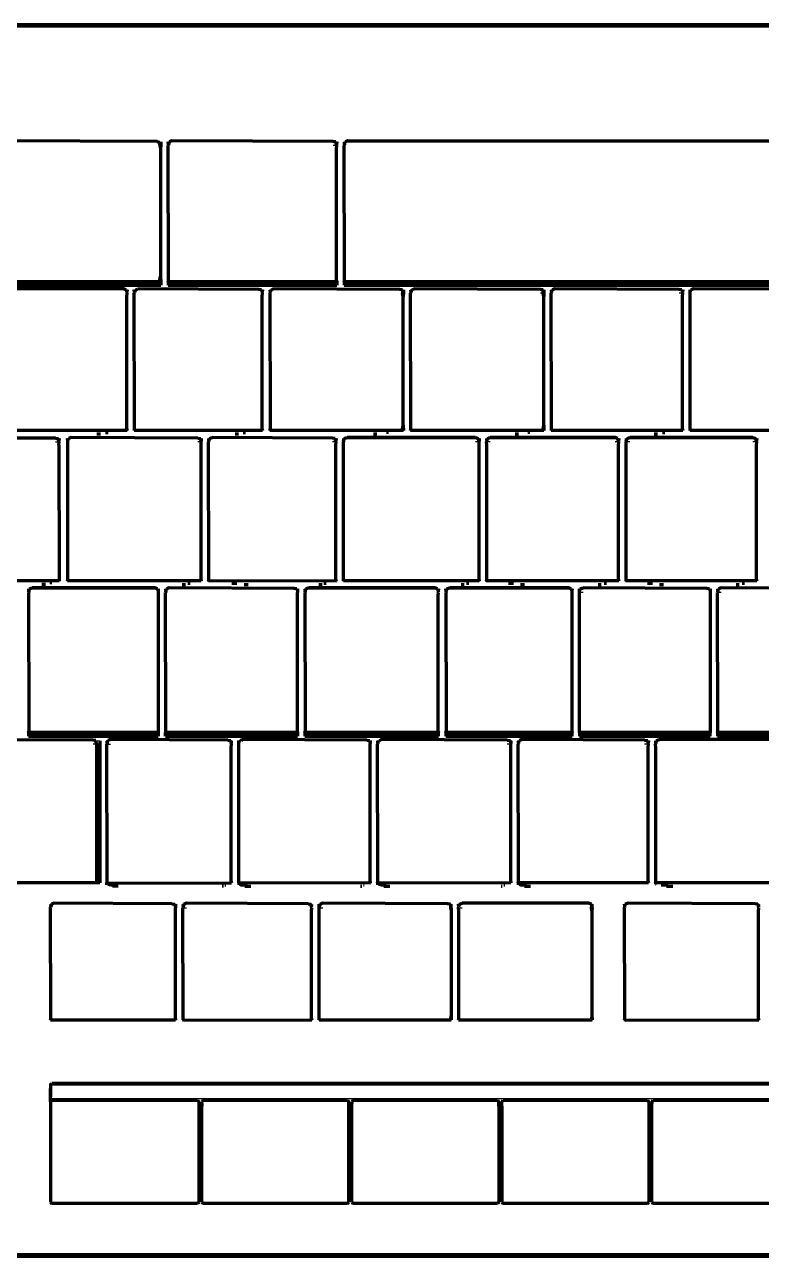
# Model space of a CAD drawing. Header units: millimetres. Extents: x 4307 to 31003, y 2809 to 20009.
# Drawn here: x 16408.1 to 16477.5, y 13441.5 to 13557.4 of the extents above; entities that cross this region are included whole.
import ezdxf

# ---------------------------------------------------------------- set-up
doc = ezdxf.new("R2010")
doc.units = ezdxf.units.MM
doc.layers.add('ProfileEdges', color=7, linetype='Continuous')

msp = doc.modelspace()

# ---------------------------------------------------------------- linework, layer by layer
for p, q in [((16405.82, 13546.4), (16420.61, 13546.44)), ((16420.82, 13546.38), (16420.95, 13546.4)), ((16420.95, 13546.06), (16420.87, 13546.06)), ((16421.64, 13546.4), (16421.72, 13546.4)), ((16421.72, 13546.06), (16421.64, 13546.06)), ((16421.72, 13546.4), (16437.18, 13546.44)), ((16437.52, 13546.06), (16437.18, 13546.06)), ((16437.43, 13546.4), (16437.52, 13546.4)), ((16438.2, 13546.4), (16438.29, 13546.4)), ((16438.29, 13546.4), (16519.09, 13546.44)), ((16417.42, 13532.48), (16417.68, 13532.48)), ((16417.68, 13532.48), (16417.77, 13532.48)), ((16417.77, 13532.15), (16417.68, 13532.15)), ((16418.45, 13532.48), (16418.54, 13532.48)), ((16418.54, 13532.15), (16418.45, 13532.15)), ((16430.18, 13532.48), (16430.44, 13532.48)), ((16430.44, 13532.48), (16430.53, 13532.48)), ((16430.53, 13532.15), (16430.44, 13532.15)), ((16431.21, 13532.48), (16431.3, 13532.48)), ((16431.3, 13532.15), (16431.21, 13532.15)), ((16443.44, 13532.48), (16443.7, 13532.48)), ((16443.78, 13532.15), (16443.69, 13532.15)), ((16443.7, 13532.48), (16443.78, 13532.48)), ((16444.47, 13532.48), (16444.55, 13532.48)), ((16456.68, 13532.48), (16456.94, 13532.48)), ((16456.94, 13532.15), (16456.68, 13532.15)), ((16456.94, 13532.48), (16457.02, 13532.48)), ((16457.02, 13532.15), (16456.94, 13532.15)), ((16457.71, 13532.48), (16457.79, 13532.48)), ((16457.79, 13532.48), (16458.05, 13532.48)), ((16469.74, 13532.48), (16470, 13532.48)), ((16470.08, 13532.15), (16469.74, 13532.15)), ((16470, 13532.48), (16470.08, 13532.48)), ((16470.77, 13532.48), (16470.85, 13532.48)), ((16470.85, 13532.48), (16471.11, 13532.48)), ((16411.03, 13518.15), (16411.37, 13518.15)), ((16411.28, 13518.49), (16411.37, 13518.49)), ((16412.16, 13518.49), (16412.25, 13518.49)), ((16412.25, 13518.49), (16424.42, 13518.52)), ((16424.76, 13518.15), (16424.42, 13518.15)), ((16424.68, 13518.49), (16424.76, 13518.49)), ((16425.45, 13518.49), (16425.53, 13518.49)), ((16425.53, 13518.15), (16425.45, 13518.15)), ((16425.53, 13518.49), (16437.11, 13518.52)), ((16437.45, 13518.15), (16437.11, 13518.15)), ((16437.37, 13518.49), (16437.45, 13518.49)), ((16438.14, 13518.49), (16438.22, 13518.49)), ((16438.22, 13518.15), (16438.14, 13518.15)), ((16438.22, 13518.49), (16450.84, 13518.49)), ((16450.93, 13518.15), (16450.58, 13518.15)), ((16450.84, 13518.49), (16450.93, 13518.49)), ((16451.61, 13518.49), (16451.7, 13518.49)), ((16451.95, 13518.15), (16451.61, 13518.15)), ((16451.7, 13518.49), (16463.98, 13518.49)), ((16464.07, 13518.15), (16463.72, 13518.15)), ((16463.98, 13518.49), (16464.07, 13518.49)), ((16464.75, 13518.49), (16464.84, 13518.49)), ((16465.09, 13518.15), (16464.75, 13518.15)), ((16464.84, 13518.49), (16476.96, 13518.49)), ((16477.05, 13518.15), (16476.7, 13518.15)), ((16476.96, 13518.49), (16477.05, 13518.49)), ((16408.49, 13504.32), (16408.58, 13504.32)), ((16408.49, 13503.98), (16408.58, 13503.98)), ((16408.58, 13504.32), (16420.63, 13504.32)), ((16420.63, 13504.32), (16420.71, 13504.32)), ((16421.4, 13504.32), (16421.48, 13504.32)), ((16421.48, 13503.98), (16421.4, 13503.98)), ((16421.48, 13504.32), (16433.49, 13504.35)), ((16433.75, 13504.32), (16433.83, 13504.32)), ((16433.83, 13503.98), (16433.75, 13503.98)), ((16434.52, 13504.32), (16434.6, 13504.32)), ((16434.6, 13504.32), (16447.01, 13504.32)), ((16447.01, 13504.32), (16447.09, 13504.32)), ((16447.09, 13503.98), (16447.01, 13503.98)), ((16447.78, 13504.32), (16447.86, 13504.32)), ((16447.86, 13503.98), (16447.78, 13503.98)), ((16447.86, 13504.32), (16459.58, 13504.32)), ((16459.58, 13504.32), (16459.67, 13504.32)), ((16460.35, 13504.32), (16460.44, 13504.32)), ((16460.7, 13503.98), (16460.35, 13503.98)), ((16460.44, 13504.32), (16472.34, 13504.35)), ((16472.59, 13504.32), (16472.68, 13504.32)), ((16473.37, 13504.32), (16473.45, 13504.32)), ((16473.71, 13503.98), (16473.37, 13503.98)), ((16473.45, 13504.32), (16485.11, 13504.35)), ((16414.58, 13490.02), (16414.83, 13490.03)), ((16414.83, 13490.03), (16415.2, 13490.02)), ((16415.95, 13490.03), (16415.87, 13490.02)), ((16416.21, 13490.02), (16415.95, 13490.03)), ((16427.51, 13490.03), (16427.25, 13490.02)), ((16427.6, 13490.02), (16427.51, 13490.03)), ((16428.28, 13490.02), (16428.37, 13490.03)), ((16440.33, 13490.02), (16440.58, 13490.03)), ((16440.58, 13490.03), (16440.67, 13490.02)), ((16441.35, 13490.02), (16441.44, 13490.03)), ((16453.57, 13490.02), (16453.83, 13490.03)), ((16453.83, 13490.03), (16453.91, 13490.02)), ((16454.6, 13490.02), (16454.68, 13490.03)), ((16454.68, 13490.03), (16454.94, 13490.02)), ((16466.5, 13490.02), (16466.76, 13490.03)), ((16466.76, 13490.03), (16466.85, 13490.02)), ((16467.53, 13490.02), (16467.62, 13490.03)), ((16467.62, 13490.03), (16467.87, 13490.02)), ((16414.9, 13489.69), (16414.58, 13489.69)), ((16415.2, 13489.69), (16414.9, 13489.69)), ((16415.87, 13489.69), (16416.21, 13489.69)), ((16427.51, 13489.69), (16427.6, 13489.69)), ((16440.67, 13489.69), (16440.58, 13489.69)), ((16453.91, 13489.69), (16453.57, 13489.69)), ((16466.85, 13489.69), (16466.5, 13489.69)), ((16467.62, 13489.69), (16467.53, 13489.69)), ((16410.65, 13474.63), (16410.56, 13474.63)), ((16410.56, 13474.29), (16410.65, 13474.29)), ((16421.99, 13474.66), (16410.65, 13474.63)), ((16422.34, 13474.63), (16422.25, 13474.63)), ((16422.25, 13474.29), (16422.34, 13474.29)), ((16423.11, 13474.63), (16423.02, 13474.63)), ((16423.02, 13474.29), (16423.36, 13474.29)), ((16434.82, 13474.66), (16423.11, 13474.63)), ((16435.16, 13474.63), (16435.08, 13474.63)), ((16435.08, 13474.29), (16435.16, 13474.29)), ((16435.94, 13474.63), (16435.85, 13474.63)), ((16435.85, 13474.29), (16436.19, 13474.29)), ((16447.95, 13474.66), (16435.94, 13474.63)), ((16448.29, 13474.63), (16448.21, 13474.63)), ((16448.21, 13474.29), (16448.29, 13474.29)), ((16449.06, 13474.63), (16448.98, 13474.63)), ((16448.98, 13474.29), (16449.32, 13474.29)), ((16461.48, 13474.63), (16449.06, 13474.63)), ((16461.57, 13474.63), (16461.48, 13474.63)), ((16461.49, 13474.29), (16461.57, 13474.29)), ((16464.68, 13474.63), (16464.6, 13474.63)), ((16476.9, 13474.66), (16464.68, 13474.63)), ((16477.24, 13474.63), (16477.16, 13474.63)), ((16477.16, 13474.29), (16477.24, 13474.29)), ((16410.7, 13456.47), (16410.7, 13457.62)), ((16410.7, 13457.62), (16612.48, 13457.62)), ((16612.48, 13456.29), (16410.7, 13456.29)), ((16410.7, 13456.29), (16410.7, 13456.18))]:
    msp.add_line(p, q)
at = {"layer": 'ProfileEdges', "lineweight": 211}
for p, q in [((16378.64, 13557.45), (16677.52, 13557.45)), ((16378.76, 13557.34), (16677.4, 13557.34)), ((16420.61, 13546.44), (16406.08, 13546.49)), ((16420.61, 13546.44), (16420.82, 13546.38)), ((16420.87, 13546.16), (16420.82, 13546.38)), ((16420.87, 13546.16), (16420.87, 13546.06)), ((16420.87, 13546.06), (16420.93, 13545.76)), ((16420.95, 13546.06), (16420.93, 13545.76)), ((16420.93, 13545.76), (16420.93, 13533.73)), ((16420.95, 13546.4), (16420.95, 13546.06)), ((16421.66, 13546.14), (16421.64, 13546.4)), ((16421.64, 13546.06), (16421.66, 13546.14)), ((16421.66, 13533.35), (16421.64, 13546.06)), ((16421.72, 13546.4), (16421.66, 13546.14)), ((16421.98, 13546.49), (16421.72, 13546.4)), ((16437.18, 13546.44), (16421.98, 13546.49)), ((16437.43, 13546.4), (16437.18, 13546.44)), ((16437.5, 13546.14), (16437.43, 13546.4)), ((16437.52, 13546.4), (16437.5, 13546.14)), ((16437.5, 13546.14), (16437.52, 13546.06)), ((16437.5, 13545.76), (16437.52, 13546.06)), ((16437.5, 13533.35), (16437.5, 13545.76)), ((16438.2, 13546.4), (16438.23, 13546.14)), ((16438.23, 13546.14), (16438.2, 13546.06)), ((16438.23, 13533.35), (16438.2, 13546.06)), ((16438.23, 13546.14), (16438.29, 13546.4)), ((16438.55, 13546.49), (16438.29, 13546.4)), ((16519.09, 13546.44), (16438.55, 13546.49)), ((16405.74, 13532.9), (16420.95, 13532.9)), ((16420.87, 13533.23), (16405.81, 13533.23)), ((16420.61, 13533), (16406.08, 13533)), ((16420.87, 13533.09), (16420.61, 13533)), ((16420.87, 13533.42), (16420.93, 13533.73)), ((16420.87, 13533.42), (16420.87, 13533.23)), ((16420.87, 13533.09), (16420.87, 13533.23)), ((16420.95, 13533.23), (16420.87, 13533.23)), ((16420.93, 13533.73), (16420.95, 13533.23)), ((16420.95, 13533.23), (16420.95, 13532.9)), ((16421.64, 13533.23), (16421.66, 13533.35)), ((16421.64, 13533.23), (16421.64, 13532.9)), ((16421.69, 13533.23), (16421.64, 13533.23)), ((16421.64, 13532.9), (16437.52, 13532.9)), ((16421.66, 13533.35), (16421.69, 13533.23)), ((16421.69, 13533.23), (16421.72, 13533.09)), ((16437.47, 13533.23), (16421.69, 13533.23)), ((16421.98, 13533.05), (16421.72, 13533.09)), ((16437.18, 13533.05), (16421.98, 13533.05)), ((16437.43, 13533.09), (16437.18, 13533.05)), ((16437.43, 13533.09), (16437.47, 13533.23)), ((16437.47, 13533.23), (16437.5, 13533.35)), ((16437.52, 13533.23), (16437.47, 13533.23)), ((16437.5, 13533.35), (16437.52, 13533.23)), ((16437.52, 13533.23), (16437.52, 13532.9)), ((16438.2, 13533.23), (16438.23, 13533.35)), ((16438.2, 13533.23), (16438.2, 13532.9)), ((16438.28, 13533.23), (16438.2, 13533.23)), ((16438.2, 13532.9), (16519.43, 13532.9)), ((16438.28, 13533.23), (16438.23, 13533.35)), ((16438.33, 13533.1), (16438.28, 13533.23)), ((16519.38, 13533.23), (16438.28, 13533.23)), ((16438.55, 13533), (16438.33, 13533.1)), ((16519.09, 13533), (16438.55, 13533)), ((16417.42, 13532.57), (16406.08, 13532.57)), ((16417.68, 13532.48), (16417.42, 13532.57)), ((16417.68, 13532.48), (16417.75, 13532.22)), ((16417.77, 13532.48), (16417.75, 13532.22)), ((16417.77, 13532.15), (16417.75, 13532.22)), ((16417.75, 13531.84), (16417.77, 13532.15)), ((16417.75, 13519.35), (16417.75, 13531.84)), ((16418.47, 13532.22), (16418.45, 13532.48)), ((16418.45, 13532.15), (16418.47, 13532.22)), ((16418.47, 13519.35), (16418.45, 13532.15)), ((16418.54, 13532.48), (16418.47, 13532.22)), ((16418.54, 13532.48), (16418.64, 13532.48)), ((16418.64, 13532.48), (16418.79, 13532.57)), ((16430.18, 13532.52), (16418.79, 13532.57)), ((16430.44, 13532.48), (16430.18, 13532.52)), ((16430.44, 13532.48), (16430.5, 13532.22)), ((16430.53, 13532.48), (16430.5, 13532.22)), ((16430.53, 13532.15), (16430.5, 13532.22)), ((16430.5, 13531.84), (16430.53, 13532.15)), ((16430.5, 13519.35), (16430.5, 13531.84)), ((16431.21, 13532.48), (16431.23, 13532.22)), ((16431.23, 13532.22), (16431.21, 13532.15)), ((16431.21, 13532.15), (16431.23, 13519.35)), ((16431.3, 13532.48), (16431.23, 13532.22)), ((16431.3, 13532.48), (16431.4, 13532.48)), ((16431.55, 13532.57), (16431.4, 13532.48)), ((16443.44, 13532.52), (16431.55, 13532.57)), ((16443.7, 13532.48), (16443.44, 13532.52)), ((16443.7, 13532.24), (16443.69, 13532.15)), ((16443.76, 13531.84), (16443.69, 13532.15)), ((16443.7, 13532.48), (16443.7, 13532.24)), ((16443.78, 13532.15), (16443.76, 13531.84)), ((16443.76, 13519.73), (16443.76, 13531.84)), ((16443.78, 13532.48), (16443.78, 13532.15)), ((16444.47, 13532.48), (16444.49, 13532.22)), ((16444.49, 13532.22), (16444.47, 13532.15)), ((16444.49, 13519.35), (16444.47, 13532.15)), ((16444.55, 13532.48), (16444.49, 13532.22)), ((16444.55, 13532.48), (16444.66, 13532.48)), ((16444.81, 13532.57), (16444.66, 13532.48)), ((16456.68, 13532.52), (16444.81, 13532.57)), ((16456.94, 13532.48), (16456.68, 13532.52)), ((16456.94, 13532.15), (16456.94, 13532.48)), ((16457, 13531.84), (16456.94, 13532.15)), ((16457.02, 13532.15), (16457, 13531.84)), ((16457, 13519.73), (16457, 13531.84)), ((16457.02, 13532.48), (16457.02, 13532.15)), ((16457.71, 13532.48), (16457.73, 13532.22)), ((16457.73, 13532.22), (16457.71, 13532.15)), ((16457.73, 13519.35), (16457.71, 13532.15)), ((16457.73, 13532.22), (16457.79, 13532.48)), ((16458.05, 13532.57), (16457.79, 13532.48)), ((16469.74, 13532.52), (16458.05, 13532.57)), ((16470, 13532.48), (16469.74, 13532.52)), ((16470, 13532.48), (16470.06, 13532.22)), ((16470.08, 13532.48), (16470.06, 13532.22)), ((16470.08, 13532.15), (16470.06, 13532.22)), ((16470.06, 13531.84), (16470.08, 13532.15)), ((16470.06, 13519.35), (16470.06, 13531.84)), ((16470.79, 13532.22), (16470.77, 13532.48)), ((16470.79, 13532.22), (16470.85, 13532.48)), ((16470.79, 13519.35), (16470.79, 13532.22)), ((16471.11, 13532.57), (16470.85, 13532.48)), ((16482.87, 13532.52), (16471.11, 13532.57)), ((16417.72, 13519.24), (16405.81, 13519.24)), ((16414.92, 13518.9), (16415.27, 13518.9)), ((16416, 13519), (16415.75, 13519)), ((16417.72, 13519.24), (16417.75, 13519.35)), ((16417.77, 13519.24), (16417.72, 13519.24)), ((16417.75, 13519.35), (16417.77, 13519.24)), ((16418.45, 13519.24), (16418.47, 13519.35)), ((16418.5, 13519.23), (16418.45, 13519.24)), ((16418.47, 13519.35), (16418.5, 13519.23)), ((16430.48, 13519.24), (16418.5, 13519.23)), ((16427.96, 13518.9), (16428.26, 13518.9)), ((16428.93, 13519), (16428.71, 13519)), ((16430.48, 13519.24), (16430.5, 13519.35)), ((16430.53, 13519.24), (16430.48, 13519.24)), ((16430.5, 13519.35), (16430.53, 13519.24)), ((16431.21, 13519.24), (16431.23, 13519.35)), ((16431.26, 13519.23), (16431.21, 13519.24)), ((16431.23, 13519.35), (16431.26, 13519.23)), ((16443.68, 13519.24), (16431.26, 13519.23)), ((16440.96, 13518.9), (16441.27, 13518.9)), ((16442.39, 13519.05), (16442.21, 13519.05)), ((16443.68, 13519.24), (16443.7, 13519.34)), ((16443.78, 13519.24), (16443.68, 13519.24)), ((16443.7, 13519.34), (16443.76, 13519.73)), ((16443.76, 13519.73), (16443.78, 13519.24)), ((16444.47, 13519.24), (16444.49, 13519.35)), ((16444.54, 13519.24), (16444.47, 13519.24)), ((16444.54, 13519.24), (16444.49, 13519.35)), ((16456.92, 13519.24), (16444.54, 13519.24)), ((16454.31, 13518.9), (16454.61, 13518.9)), ((16455.69, 13519.05), (16455.51, 13519.05)), ((16456.92, 13519.24), (16456.94, 13519.34)), ((16457.02, 13519.24), (16456.92, 13519.24)), ((16456.94, 13519.34), (16457, 13519.73)), ((16457, 13519.73), (16457.02, 13519.24)), ((16457.71, 13519.24), (16457.73, 13519.35)), ((16457.76, 13519.24), (16457.71, 13519.24)), ((16457.73, 13519.35), (16457.76, 13519.24)), ((16470.03, 13519.24), (16457.76, 13519.24)), ((16467.4, 13518.9), (16467.71, 13518.9)), ((16468.41, 13519), (16468.19, 13519)), ((16470.03, 13519.24), (16470.06, 13519.35)), ((16470.08, 13519.24), (16470.03, 13519.24)), ((16470.06, 13519.35), (16470.08, 13519.24)), ((16470.77, 13519.24), (16470.79, 13519.35)), ((16470.84, 13519.23), (16470.77, 13519.24)), ((16470.84, 13519.23), (16470.79, 13519.35)), ((16483.16, 13519.24), (16470.84, 13519.23)), ((16411.03, 13518.52), (16389.92, 13518.52)), ((16411.03, 13518.52), (16411.28, 13518.49)), ((16411.35, 13518.23), (16411.28, 13518.49)), ((16411.37, 13518.49), (16411.35, 13518.23)), ((16411.35, 13518.23), (16411.37, 13518.15)), ((16411.35, 13517.85), (16411.37, 13518.15)), ((16411.35, 13517.85), (16411.37, 13505.56)), ((16412.18, 13518.23), (16412.16, 13518.49)), ((16412.18, 13518.23), (16412.25, 13518.49)), ((16412.18, 13505.18), (16412.18, 13518.23)), ((16412.51, 13518.58), (16412.25, 13518.49)), ((16424.42, 13518.52), (16412.51, 13518.58)), ((16424.42, 13518.52), (16424.68, 13518.49)), ((16424.74, 13518.23), (16424.68, 13518.49)), ((16424.76, 13518.49), (16424.74, 13518.23)), ((16424.76, 13518.15), (16424.74, 13518.23)), ((16424.74, 13517.85), (16424.76, 13518.15)), ((16424.74, 13505.18), (16424.74, 13517.85)), ((16425.45, 13518.49), (16425.47, 13518.23)), ((16425.47, 13518.23), (16425.45, 13518.15)), ((16425.47, 13505.18), (16425.45, 13518.15)), ((16425.47, 13518.23), (16425.53, 13518.49)), ((16425.53, 13518.49), (16425.79, 13518.58)), ((16437.11, 13518.52), (16425.79, 13518.58)), ((16437.37, 13518.49), (16437.11, 13518.52)), ((16437.43, 13518.23), (16437.37, 13518.49)), ((16437.45, 13518.49), (16437.43, 13518.23)), ((16437.45, 13518.15), (16437.43, 13518.23)), ((16437.43, 13517.85), (16437.45, 13518.15)), ((16437.43, 13505.18), (16437.43, 13517.85)), ((16438.14, 13518.49), (16438.16, 13518.23)), ((16438.16, 13518.23), (16438.14, 13518.15)), ((16438.16, 13517.85), (16438.14, 13518.15)), ((16438.16, 13518.23), (16438.22, 13518.49)), ((16438.16, 13505.18), (16438.16, 13517.85)), ((16438.22, 13518.49), (16438.48, 13518.58)), ((16450.58, 13518.58), (16438.48, 13518.58)), ((16450.58, 13518.58), (16450.84, 13518.49)), ((16450.91, 13518.23), (16450.84, 13518.49)), ((16450.93, 13518.49), (16450.91, 13518.23)), ((16450.93, 13518.15), (16450.91, 13518.23)), ((16450.91, 13517.85), (16450.93, 13518.15)), ((16450.91, 13505.18), (16450.91, 13517.85)), ((16451.61, 13518.49), (16451.63, 13518.23)), ((16451.63, 13518.23), (16451.61, 13518.15)), ((16451.63, 13517.85), (16451.61, 13518.15)), ((16451.63, 13518.23), (16451.7, 13518.49)), ((16451.63, 13505.18), (16451.63, 13517.85)), ((16451.7, 13518.49), (16451.95, 13518.58)), ((16463.72, 13518.58), (16451.95, 13518.58)), ((16463.98, 13518.49), (16463.72, 13518.58)), ((16464.04, 13518.23), (16463.98, 13518.49)), ((16464.07, 13518.49), (16464.04, 13518.23)), ((16464.07, 13518.15), (16464.04, 13518.23)), ((16464.04, 13517.85), (16464.07, 13518.15)), ((16464.04, 13505.18), (16464.04, 13517.85)), ((16464.75, 13518.49), (16464.77, 13518.23)), ((16464.77, 13518.23), (16464.75, 13518.15)), ((16464.77, 13517.85), (16464.75, 13518.15)), ((16464.77, 13518.23), (16464.84, 13518.49)), ((16464.77, 13505.18), (16464.77, 13517.85)), ((16464.84, 13518.49), (16465.09, 13518.58)), ((16476.7, 13518.58), (16465.09, 13518.58)), ((16476.7, 13518.58), (16476.96, 13518.49)), ((16477.03, 13518.23), (16476.96, 13518.49)), ((16477.05, 13518.49), (16477.03, 13518.23)), ((16477.05, 13518.15), (16477.03, 13518.23)), ((16477.03, 13517.85), (16477.05, 13518.15)), ((16477.03, 13505.18), (16477.03, 13517.85)), ((16411.34, 13505.07), (16389.66, 13505.07)), ((16411.34, 13505.07), (16411.37, 13505.18)), ((16411.39, 13505.07), (16411.34, 13505.07)), ((16411.37, 13505.56), (16411.37, 13505.18)), ((16411.37, 13505.18), (16411.39, 13505.07)), ((16412.16, 13505.07), (16412.18, 13505.18)), ((16412.21, 13505.07), (16412.16, 13505.07)), ((16412.18, 13505.18), (16412.21, 13505.07)), ((16424.71, 13505.06), (16412.21, 13505.07)), ((16424.74, 13505.18), (16424.71, 13505.06)), ((16424.76, 13505.07), (16424.71, 13505.06)), ((16424.74, 13505.18), (16424.76, 13505.07)), ((16425.45, 13505.07), (16425.47, 13505.18)), ((16425.45, 13505.07), (16425.45, 13505.01)), ((16425.5, 13505.07), (16425.45, 13505.07)), ((16425.47, 13505.18), (16425.5, 13505.07)), ((16425.5, 13505.07), (16425.51, 13505.01)), ((16437.4, 13505.05), (16425.5, 13505.07)), ((16437.43, 13505.18), (16437.4, 13505.05)), ((16437.45, 13505.07), (16437.4, 13505.05)), ((16437.43, 13505.18), (16437.45, 13505.07)), ((16438.14, 13505.07), (16438.16, 13505.18)), ((16438.21, 13505.06), (16438.14, 13505.07)), ((16438.21, 13505.06), (16438.16, 13505.18)), ((16450.87, 13505.06), (16438.21, 13505.06)), ((16450.91, 13505.18), (16450.87, 13505.06)), ((16450.93, 13505.07), (16450.87, 13505.06)), ((16450.91, 13505.18), (16450.93, 13505.07)), ((16451.61, 13505.07), (16451.63, 13505.18)), ((16451.61, 13505.07), (16451.61, 13505.01)), ((16451.68, 13505.07), (16451.61, 13505.07)), ((16451.68, 13505.07), (16451.63, 13505.18)), ((16451.71, 13505), (16451.68, 13505.07)), ((16464.01, 13505.06), (16451.68, 13505.07)), ((16464.04, 13505.18), (16464.01, 13505.06)), ((16464.07, 13505.07), (16464.01, 13505.06)), ((16464.04, 13505.18), (16464.07, 13505.07)), ((16464.75, 13505.07), (16464.77, 13505.18)), ((16464.75, 13505.07), (16464.75, 13505.01)), ((16464.82, 13505.07), (16464.75, 13505.07)), ((16464.82, 13505.07), (16464.77, 13505.18)), ((16464.85, 13505), (16464.82, 13505.07)), ((16476.99, 13505.06), (16464.82, 13505.07)), ((16477.03, 13505.18), (16476.99, 13505.06)), ((16477.05, 13505.07), (16476.99, 13505.06)), ((16477.03, 13505.18), (16477.05, 13505.07)), ((16408.49, 13504.32), (16408.52, 13504.06)), ((16408.52, 13504.06), (16408.49, 13503.98)), ((16408.49, 13503.98), (16408.52, 13490.89)), ((16408.52, 13504.06), (16408.58, 13504.32)), ((16408.58, 13504.32), (16408.84, 13504.41)), ((16420.37, 13504.41), (16408.84, 13504.41)), ((16410.1, 13504.73), (16409.76, 13504.73)), ((16410.69, 13504.89), (16410.51, 13504.89)), ((16420.63, 13504.32), (16420.37, 13504.41)), ((16420.63, 13504.32), (16420.69, 13504.06)), ((16420.71, 13504.32), (16420.69, 13504.06)), ((16420.69, 13504.06), (16420.69, 13490.89)), ((16421.4, 13504.32), (16421.42, 13504.06)), ((16421.42, 13504.06), (16421.4, 13503.98)), ((16421.42, 13490.89), (16421.4, 13503.98)), ((16421.42, 13504.06), (16421.48, 13504.32)), ((16421.74, 13504.41), (16421.48, 13504.32)), ((16433.49, 13504.35), (16421.74, 13504.41)), ((16422.96, 13504.73), (16423.26, 13504.73)), ((16423.7, 13504.83), (16423.49, 13504.83)), ((16428.09, 13504.83), (16427.62, 13504.83)), ((16428.8, 13504.73), (16429.18, 13504.73)), ((16433.75, 13504.32), (16433.49, 13504.35)), ((16433.75, 13504.32), (16433.81, 13504.06)), ((16433.83, 13504.32), (16433.81, 13504.06)), ((16433.81, 13504.06), (16433.83, 13503.98)), ((16433.81, 13503.68), (16433.83, 13503.98)), ((16434.52, 13504.32), (16434.54, 13504.06)), ((16434.54, 13504.06), (16434.52, 13503.98)), ((16434.52, 13503.98), (16434.54, 13490.89)), ((16434.54, 13504.06), (16434.6, 13504.32)), ((16434.6, 13504.32), (16434.86, 13504.41)), ((16446.75, 13504.41), (16434.86, 13504.41)), ((16435.84, 13504.73), (16436.15, 13504.73)), ((16436.53, 13504.83), (16436.31, 13504.83)), ((16447.01, 13504.32), (16446.75, 13504.41)), ((16447.01, 13504.32), (16447.07, 13504.06)), ((16447.09, 13504.32), (16447.07, 13504.06)), ((16447.09, 13503.98), (16447.07, 13504.06)), ((16447.07, 13503.68), (16447.09, 13503.98)), ((16447.8, 13504.06), (16447.78, 13504.32)), ((16447.8, 13504.06), (16447.78, 13503.98)), ((16447.78, 13503.98), (16447.8, 13490.89)), ((16447.8, 13504.06), (16447.86, 13504.32)), ((16447.86, 13504.32), (16448.12, 13504.41)), ((16459.33, 13504.41), (16448.12, 13504.41)), ((16449.22, 13504.73), (16449.52, 13504.73)), ((16449.94, 13504.83), (16449.72, 13504.83)), ((16454.15, 13504.83), (16453.68, 13504.83)), ((16454.82, 13504.73), (16455.2, 13504.73)), ((16459.58, 13504.32), (16459.33, 13504.41)), ((16459.58, 13504.32), (16459.65, 13504.06)), ((16459.67, 13504.32), (16459.65, 13504.06)), ((16459.65, 13504.06), (16459.65, 13490.89)), ((16460.38, 13504.06), (16460.35, 13504.32)), ((16460.35, 13503.98), (16460.38, 13504.06)), ((16460.38, 13490.89), (16460.35, 13503.98)), ((16460.38, 13504.06), (16460.44, 13504.32)), ((16460.44, 13504.32), (16460.7, 13504.41)), ((16472.34, 13504.35), (16460.7, 13504.41)), ((16462.11, 13504.73), (16462.41, 13504.73)), ((16462.9, 13504.83), (16462.68, 13504.83)), ((16467.25, 13504.83), (16466.78, 13504.83)), ((16467.9, 13504.73), (16468.28, 13504.73)), ((16472.59, 13504.32), (16472.34, 13504.35)), ((16472.59, 13504.32), (16472.66, 13504.06)), ((16472.68, 13504.32), (16472.66, 13504.06)), ((16472.66, 13504.06), (16472.66, 13490.89)), ((16473.37, 13504.32), (16473.39, 13504.06)), ((16473.39, 13504.06), (16473.37, 13503.98)), ((16473.39, 13490.89), (16473.37, 13503.98)), ((16473.39, 13504.06), (16473.45, 13504.32)), ((16473.71, 13504.41), (16473.45, 13504.32)), ((16485.11, 13504.35), (16473.71, 13504.41)), ((16475.1, 13504.73), (16475.41, 13504.73)), ((16475.89, 13504.83), (16475.67, 13504.83)), ((16433.81, 13490.89), (16433.81, 13503.68)), ((16447.07, 13490.89), (16447.07, 13503.68)), ((16414.58, 13490.06), (16403.41, 13490.12)), ((16408.49, 13490.78), (16408.52, 13490.89)), ((16408.49, 13490.78), (16408.49, 13490.44)), ((16408.54, 13490.78), (16408.49, 13490.78)), ((16408.49, 13490.44), (16420.71, 13490.44)), ((16408.54, 13490.78), (16408.52, 13490.89)), ((16408.58, 13490.63), (16408.54, 13490.78)), ((16420.66, 13490.78), (16408.54, 13490.78)), ((16408.58, 13490.63), (16408.84, 13490.54)), ((16420.37, 13490.59), (16408.84, 13490.54)), ((16414.83, 13490.03), (16414.58, 13490.06)), ((16414.9, 13489.76), (16414.83, 13490.03)), ((16415.2, 13490.02), (16415.2, 13489.69)), ((16415.87, 13490.02), (16415.89, 13489.76)), ((16415.89, 13489.76), (16415.95, 13490.03)), ((16416.21, 13490.12), (16415.95, 13490.03)), ((16427.25, 13490.06), (16416.21, 13490.12)), ((16420.37, 13490.59), (16420.63, 13490.63)), ((16420.63, 13490.63), (16420.66, 13490.78)), ((16420.66, 13490.78), (16420.69, 13490.89)), ((16420.71, 13490.78), (16420.66, 13490.78)), ((16420.69, 13490.89), (16420.71, 13490.78)), ((16420.71, 13490.78), (16420.71, 13490.44)), ((16421.42, 13490.89), (16421.4, 13490.78)), ((16421.4, 13490.44), (16421.4, 13490.78)), ((16421.45, 13490.78), (16421.4, 13490.78)), ((16421.4, 13490.44), (16433.83, 13490.44)), ((16421.42, 13490.89), (16421.45, 13490.78)), ((16421.45, 13490.78), (16421.48, 13490.63)), ((16433.78, 13490.78), (16421.45, 13490.78)), ((16421.48, 13490.63), (16421.74, 13490.54)), ((16433.49, 13490.54), (16421.74, 13490.54)), ((16427.25, 13490.06), (16427.51, 13490.03)), ((16427.51, 13490.03), (16427.57, 13489.76)), ((16427.57, 13489.76), (16427.6, 13490.02)), ((16428.3, 13489.76), (16428.28, 13490.02)), ((16428.3, 13489.76), (16428.37, 13490.03)), ((16428.37, 13490.03), (16428.47, 13490.02)), ((16428.62, 13490.12), (16428.47, 13490.02)), ((16440.33, 13490.06), (16428.62, 13490.12)), ((16433.75, 13490.63), (16433.49, 13490.54)), ((16433.78, 13490.78), (16433.75, 13490.63)), ((16433.81, 13490.89), (16433.78, 13490.78)), ((16433.83, 13490.78), (16433.78, 13490.78)), ((16433.83, 13490.78), (16433.81, 13490.89)), ((16433.83, 13490.78), (16433.83, 13490.44)), ((16434.52, 13490.78), (16434.54, 13490.89)), ((16434.52, 13490.78), (16434.52, 13490.44)), ((16434.57, 13490.78), (16434.52, 13490.78)), ((16434.52, 13490.44), (16447.09, 13490.44)), ((16434.54, 13490.89), (16434.57, 13490.78)), ((16434.57, 13490.78), (16434.6, 13490.63)), ((16447.04, 13490.78), (16434.57, 13490.78)), ((16434.6, 13490.63), (16434.86, 13490.54)), ((16446.75, 13490.59), (16434.86, 13490.54)), ((16440.33, 13490.06), (16440.58, 13490.03)), ((16440.58, 13490.03), (16440.65, 13489.76)), ((16440.67, 13490.02), (16440.65, 13489.76)), ((16441.35, 13490.02), (16441.37, 13489.76)), ((16441.37, 13489.76), (16441.44, 13490.03)), ((16441.44, 13490.03), (16441.54, 13490.02)), ((16441.7, 13490.12), (16441.54, 13490.02)), ((16453.57, 13490.06), (16441.7, 13490.12)), ((16446.75, 13490.59), (16447.01, 13490.63)), ((16447.01, 13490.63), (16447.04, 13490.78)), ((16447.04, 13490.78), (16447.07, 13490.89)), ((16447.09, 13490.78), (16447.04, 13490.78)), ((16447.07, 13490.89), (16447.09, 13490.78)), ((16447.09, 13490.44), (16447.09, 13490.78)), ((16447.78, 13490.78), (16447.8, 13490.89)), ((16447.78, 13490.78), (16447.78, 13490.44)), ((16447.83, 13490.78), (16447.78, 13490.78)), ((16447.78, 13490.44), (16459.67, 13490.44)), ((16447.8, 13490.89), (16447.83, 13490.78)), ((16447.83, 13490.78), (16447.86, 13490.63)), ((16459.62, 13490.78), (16447.83, 13490.78)), ((16447.86, 13490.63), (16448.12, 13490.54)), ((16459.33, 13490.59), (16448.12, 13490.54)), ((16453.57, 13490.06), (16453.83, 13490.03)), ((16453.83, 13490.03), (16453.89, 13489.76)), ((16453.91, 13490.02), (16453.89, 13489.76)), ((16454.6, 13490.02), (16454.62, 13489.76)), ((16454.62, 13489.76), (16454.68, 13490.03)), ((16454.94, 13490.12), (16454.68, 13490.03)), ((16466.5, 13490.06), (16454.94, 13490.12)), ((16459.33, 13490.59), (16459.58, 13490.63)), ((16459.62, 13490.78), (16459.58, 13490.63)), ((16459.65, 13490.89), (16459.62, 13490.78)), ((16459.67, 13490.78), (16459.62, 13490.78)), ((16459.65, 13490.89), (16459.67, 13490.78)), ((16459.67, 13490.44), (16459.67, 13490.78)), ((16460.35, 13490.78), (16460.38, 13490.89)), ((16460.35, 13490.78), (16460.35, 13490.44)), ((16460.43, 13490.78), (16460.35, 13490.78)), ((16460.35, 13490.44), (16472.68, 13490.44)), ((16460.43, 13490.78), (16460.38, 13490.89)), ((16460.48, 13490.65), (16460.43, 13490.78)), ((16472.63, 13490.78), (16460.43, 13490.78)), ((16460.7, 13490.54), (16460.48, 13490.65)), ((16472.34, 13490.54), (16460.7, 13490.54)), ((16466.5, 13490.06), (16466.76, 13490.03)), ((16466.76, 13490.03), (16466.82, 13489.76)), ((16466.85, 13490.02), (16466.82, 13489.76)), ((16467.53, 13490.02), (16467.55, 13489.76)), ((16467.55, 13489.76), (16467.62, 13490.03)), ((16467.62, 13490.03), (16467.87, 13490.12)), ((16479.51, 13490.12), (16467.87, 13490.12)), ((16472.59, 13490.63), (16472.34, 13490.54)), ((16472.63, 13490.78), (16472.59, 13490.63)), ((16472.66, 13490.89), (16472.63, 13490.78)), ((16472.68, 13490.78), (16472.63, 13490.78)), ((16472.66, 13490.89), (16472.68, 13490.78)), ((16472.68, 13490.44), (16472.68, 13490.78)), ((16473.37, 13490.78), (16473.39, 13490.89)), ((16473.37, 13490.78), (16473.37, 13490.44)), ((16473.44, 13490.78), (16473.37, 13490.78)), ((16473.37, 13490.44), (16485.45, 13490.44)), ((16473.44, 13490.78), (16473.39, 13490.89)), ((16473.49, 13490.65), (16473.44, 13490.78)), ((16485.4, 13490.78), (16473.44, 13490.78)), ((16473.71, 13490.54), (16473.49, 13490.65)), ((16485.11, 13490.54), (16473.71, 13490.54)), ((16414.9, 13489.69), (16414.9, 13489.76)), ((16414.9, 13489.69), (16414.9, 13476.76)), ((16415.2, 13489.69), (16415.22, 13476.65)), ((16415.89, 13489.76), (16415.87, 13489.69)), ((16415.89, 13476.76), (16415.87, 13489.69)), ((16427.6, 13489.69), (16427.57, 13489.76)), ((16427.57, 13489.39), (16427.6, 13489.69)), ((16427.57, 13476.76), (16427.57, 13489.39)), ((16428.3, 13476.76), (16428.3, 13489.76)), ((16440.67, 13489.69), (16440.65, 13489.76)), ((16440.65, 13489.39), (16440.67, 13489.69)), ((16440.65, 13476.76), (16440.65, 13489.39)), ((16441.37, 13489.76), (16441.35, 13489.69)), ((16441.37, 13476.76), (16441.35, 13489.69)), ((16453.91, 13489.69), (16453.89, 13489.76)), ((16453.89, 13489.39), (16453.91, 13489.69)), ((16453.89, 13476.76), (16453.89, 13489.39)), ((16454.62, 13489.76), (16454.6, 13489.69)), ((16454.62, 13476.76), (16454.6, 13489.69)), ((16466.85, 13489.69), (16466.82, 13489.76)), ((16466.82, 13489.39), (16466.85, 13489.69)), ((16466.82, 13476.76), (16466.82, 13489.39)), ((16467.55, 13489.76), (16467.53, 13489.69)), ((16467.55, 13489.39), (16467.53, 13489.69)), ((16467.55, 13476.76), (16467.55, 13489.39)), ((16414.87, 13476.65), (16403.14, 13476.65)), ((16414.87, 13476.65), (16414.9, 13476.76)), ((16415.22, 13476.65), (16414.87, 13476.65)), ((16415.89, 13476.76), (16415.87, 13476.65)), ((16415.87, 13476.46), (16415.87, 13476.65)), ((16415.87, 13476.65), (16415.95, 13476.62)), ((16415.94, 13476.65), (16415.89, 13476.76)), ((16415.95, 13476.62), (16427.55, 13476.65)), ((16416, 13476.52), (16415.95, 13476.62)), ((16416.21, 13476.41), (16416, 13476.52)), ((16416.63, 13476.41), (16416.21, 13476.41)), ((16416.94, 13476.31), (16416.4, 13476.31)), ((16426.84, 13476.31), (16426.72, 13476.31)), ((16427.06, 13476.41), (16426.98, 13476.41)), ((16427.55, 13476.65), (16427.57, 13476.76)), ((16427.55, 13476.65), (16427.6, 13476.65)), ((16427.57, 13476.76), (16427.6, 13476.65)), ((16428.28, 13476.65), (16428.3, 13476.76)), ((16428.28, 13476.65), (16428.28, 13476.46)), ((16428.33, 13476.65), (16428.28, 13476.65)), ((16428.33, 13476.65), (16428.3, 13476.76)), ((16428.37, 13476.5), (16428.33, 13476.65)), ((16440.61, 13476.62), (16428.33, 13476.65)), ((16428.37, 13476.5), (16428.62, 13476.41)), ((16429.09, 13476.41), (16428.62, 13476.41)), ((16428.85, 13476.31), (16429.42, 13476.31)), ((16439.76, 13476.31), (16439.87, 13476.31)), ((16440.1, 13476.41), (16440.02, 13476.41)), ((16440.65, 13476.76), (16440.61, 13476.62)), ((16440.67, 13476.65), (16440.61, 13476.62)), ((16440.65, 13476.76), (16440.67, 13476.65)), ((16441.35, 13476.65), (16441.37, 13476.76)), ((16441.35, 13476.65), (16441.35, 13476.46)), ((16441.44, 13476.62), (16441.35, 13476.65)), ((16441.43, 13476.65), (16441.37, 13476.76)), ((16453.86, 13476.65), (16441.44, 13476.62)), ((16441.48, 13476.52), (16441.44, 13476.62)), ((16441.7, 13476.41), (16441.48, 13476.52)), ((16442.17, 13476.41), (16441.7, 13476.41)), ((16441.93, 13476.31), (16442.5, 13476.31)), ((16452.98, 13476.31), (16453.09, 13476.31)), ((16453.33, 13476.41), (16453.25, 13476.41)), ((16453.86, 13476.65), (16453.89, 13476.76)), ((16453.91, 13476.65), (16453.86, 13476.65)), ((16453.89, 13476.76), (16453.91, 13476.65)), ((16454.6, 13476.65), (16454.62, 13476.76)), ((16454.6, 13476.65), (16454.6, 13476.46)), ((16454.65, 13476.65), (16454.6, 13476.65)), ((16454.62, 13476.76), (16454.65, 13476.65)), ((16454.65, 13476.65), (16454.68, 13476.5)), ((16466.8, 13476.65), (16454.65, 13476.65)), ((16454.68, 13476.5), (16454.94, 13476.41)), ((16455.41, 13476.41), (16454.94, 13476.41)), ((16455.18, 13476.31), (16455.75, 13476.31)), ((16466.8, 13476.65), (16466.82, 13476.76)), ((16466.85, 13476.65), (16466.8, 13476.65)), ((16466.82, 13476.76), (16466.85, 13476.65)), ((16467.53, 13476.65), (16467.55, 13476.76)), ((16467.53, 13476.65), (16467.53, 13476.51)), ((16467.58, 13476.65), (16467.53, 13476.65)), ((16467.55, 13476.76), (16467.58, 13476.65)), ((16467.58, 13476.65), (16467.62, 13476.5)), ((16479.8, 13476.65), (16467.58, 13476.65)), ((16467.64, 13476.49), (16467.62, 13476.5)), ((16468.67, 13476.41), (16468.07, 13476.41)), ((16468.57, 13476.31), (16469.14, 13476.31)), ((16410.56, 13474.63), (16410.58, 13474.37)), ((16410.56, 13474.29), (16410.58, 13474.37)), ((16410.58, 13463.84), (16410.56, 13474.29)), ((16410.65, 13474.63), (16410.58, 13474.37)), ((16410.9, 13474.72), (16410.65, 13474.63)), ((16421.99, 13474.66), (16410.9, 13474.72)), ((16421.99, 13474.66), (16422.25, 13474.63)), ((16422.25, 13474.63), (16422.32, 13474.37)), ((16422.34, 13474.63), (16422.32, 13474.37)), ((16422.32, 13474.37), (16422.34, 13474.29)), ((16422.32, 13473.99), (16422.34, 13474.29)), ((16422.32, 13463.84), (16422.32, 13473.99)), ((16423.02, 13474.63), (16423.04, 13474.37)), ((16423.04, 13474.37), (16423.02, 13474.29)), ((16423.04, 13463.84), (16423.02, 13474.29)), ((16423.11, 13474.63), (16423.04, 13474.37)), ((16423.36, 13474.72), (16423.11, 13474.63)), ((16434.82, 13474.66), (16423.36, 13474.72)), ((16434.82, 13474.66), (16435.08, 13474.63)), ((16435.14, 13474.37), (16435.08, 13474.63)), ((16435.14, 13474.37), (16435.16, 13474.63)), ((16435.16, 13474.29), (16435.14, 13474.37)), ((16435.14, 13473.99), (16435.16, 13474.29)), ((16435.14, 13463.84), (16435.14, 13473.99)), ((16435.87, 13474.37), (16435.85, 13474.63)), ((16435.85, 13474.29), (16435.87, 13474.37)), ((16435.87, 13463.84), (16435.85, 13474.29)), ((16435.94, 13474.63), (16435.87, 13474.37)), ((16436.19, 13474.72), (16435.94, 13474.63)), ((16447.95, 13474.66), (16436.19, 13474.72)), ((16448.21, 13474.63), (16447.95, 13474.66)), ((16448.21, 13474.63), (16448.21, 13474.29)), ((16448.21, 13474.29), (16448.27, 13473.99)), ((16448.29, 13474.29), (16448.27, 13473.99)), ((16448.27, 13473.99), (16448.27, 13464.22)), ((16448.29, 13474.29), (16448.29, 13474.63)), ((16449, 13474.37), (16448.98, 13474.63)), ((16448.98, 13474.29), (16449, 13474.37)), ((16449, 13473.99), (16448.98, 13474.29)), ((16449, 13474.37), (16449.06, 13474.63)), ((16449, 13463.84), (16449, 13473.99)), ((16449.06, 13474.63), (16449.32, 13474.72)), ((16461.22, 13474.72), (16449.32, 13474.72)), ((16461.48, 13474.63), (16461.22, 13474.72)), ((16461.48, 13474.63), (16461.48, 13474.38)), ((16461.49, 13474.29), (16461.48, 13474.38)), ((16461.54, 13473.99), (16461.49, 13474.29)), ((16461.57, 13474.29), (16461.54, 13473.99)), ((16461.54, 13473.99), (16461.54, 13464.22)), ((16461.57, 13474.29), (16461.57, 13474.63)), ((16464.62, 13474.37), (16464.6, 13474.63)), ((16464.6, 13474.29), (16464.62, 13474.37)), ((16464.62, 13463.84), (16464.6, 13474.29)), ((16464.62, 13474.37), (16464.68, 13474.63)), ((16464.94, 13474.72), (16464.68, 13474.63)), ((16476.9, 13474.66), (16464.94, 13474.72)), ((16477.16, 13474.63), (16476.9, 13474.66)), ((16477.16, 13474.63), (16477.22, 13474.37)), ((16477.22, 13474.37), (16477.24, 13474.63)), ((16477.24, 13474.29), (16477.22, 13474.37)), ((16477.22, 13473.99), (16477.24, 13474.29)), ((16477.22, 13463.84), (16477.22, 13473.99)), ((16410.56, 13463.73), (16410.58, 13463.84)), ((16410.56, 13463.73), (16410.61, 13463.73)), ((16410.58, 13463.84), (16410.61, 13463.73)), ((16410.61, 13463.73), (16422.29, 13463.73)), ((16422.29, 13463.73), (16422.32, 13463.84)), ((16422.29, 13463.73), (16422.34, 13463.73)), ((16422.32, 13463.84), (16422.34, 13463.73)), ((16423.02, 13463.73), (16423.04, 13463.84)), ((16423.02, 13463.73), (16423.08, 13463.7)), ((16423.04, 13463.84), (16423.08, 13463.7)), ((16423.08, 13463.7), (16435.11, 13463.73)), ((16435.11, 13463.73), (16435.14, 13463.84)), ((16435.11, 13463.73), (16435.16, 13463.73)), ((16435.14, 13463.84), (16435.16, 13463.73)), ((16435.85, 13463.73), (16435.87, 13463.84)), ((16435.85, 13463.73), (16435.92, 13463.73)), ((16435.92, 13463.73), (16435.87, 13463.84)), ((16435.92, 13463.73), (16448.19, 13463.73)), ((16448.19, 13463.73), (16448.21, 13463.83)), ((16448.19, 13463.73), (16448.29, 13463.73)), ((16448.27, 13464.22), (16448.21, 13463.83)), ((16448.27, 13464.22), (16448.29, 13463.73)), ((16448.98, 13463.73), (16449, 13463.84)), ((16448.98, 13463.73), (16449.05, 13463.73)), ((16449.05, 13463.73), (16449, 13463.84)), ((16449.05, 13463.73), (16461.46, 13463.73)), ((16461.46, 13463.73), (16461.48, 13463.83)), ((16461.46, 13463.73), (16461.57, 13463.73)), ((16461.54, 13464.22), (16461.48, 13463.83)), ((16461.54, 13464.22), (16461.57, 13463.73)), ((16464.6, 13463.73), (16464.62, 13463.84)), ((16464.6, 13463.73), (16464.67, 13463.72)), ((16464.67, 13463.72), (16464.62, 13463.84)), ((16464.67, 13463.72), (16477.19, 13463.73)), ((16477.19, 13463.73), (16477.22, 13463.84)), ((16477.19, 13463.73), (16477.24, 13463.73)), ((16477.22, 13463.84), (16477.24, 13463.73)), ((16410.56, 13457.6), (16410.7, 13457.75)), ((16410.56, 13457.7), (16410.56, 13457.6)), ((16410.56, 13457.6), (16410.56, 13457.28)), ((16612.48, 13457.75), (16410.7, 13457.75)), ((16410.56, 13457.17), (16410.56, 13457.28)), ((16410.56, 13456.03), (16410.56, 13457.17)), ((16410.56, 13456.03), (16410.7, 13456.18)), ((16410.56, 13456.03), (16410.56, 13455.6)), ((16410.56, 13455.6), (16410.56, 13446.58)), ((16410.7, 13456.18), (16424.41, 13456.18)), ((16424.41, 13456.18), (16424.54, 13456.03)), ((16424.41, 13455.85), (16424.54, 13455.85)), ((16424.54, 13456.03), (16424.54, 13455.85)), ((16424.54, 13455.85), (16424.82, 13455.85)), ((16424.54, 13455.85), (16424.54, 13446.58)), ((16424.95, 13456.18), (16424.82, 13456.03)), ((16424.82, 13455.85), (16424.82, 13456.03)), ((16424.82, 13455.85), (16424.82, 13455.6)), ((16424.82, 13446.58), (16424.82, 13455.6)), ((16424.95, 13456.18), (16438.53, 13456.18)), ((16438.53, 13456.18), (16438.66, 13456.03)), ((16438.66, 13455.85), (16438.66, 13456.03)), ((16438.66, 13455.85), (16438.94, 13455.85)), ((16438.66, 13455.6), (16438.66, 13455.85)), ((16438.66, 13446.58), (16438.66, 13455.6)), ((16439.07, 13456.18), (16438.94, 13456.03)), ((16438.94, 13456.03), (16438.94, 13455.85)), ((16438.94, 13455.85), (16439.07, 13455.85)), ((16438.94, 13446.58), (16438.94, 13455.85)), ((16439.07, 13456.18), (16452.64, 13456.18)), ((16452.64, 13456.18), (16452.78, 13456.03)), ((16452.78, 13455.85), (16452.78, 13456.03)), ((16452.78, 13455.85), (16453.06, 13455.85)), ((16452.78, 13455.6), (16452.78, 13455.85)), ((16452.78, 13455.6), (16452.78, 13446.58)), ((16453.06, 13456.03), (16453.19, 13456.18)), ((16453.06, 13455.85), (16453.06, 13456.03)), ((16453.06, 13455.6), (16453.06, 13455.85)), ((16453.06, 13455.6), (16453.06, 13446.58)), ((16453.19, 13456.18), (16466.76, 13456.18)), ((16466.76, 13456.18), (16466.9, 13456.03)), ((16466.76, 13455.85), (16466.9, 13455.85)), ((16466.9, 13456.03), (16466.9, 13455.85)), ((16466.9, 13455.85), (16467.17, 13455.85)), ((16466.9, 13455.85), (16466.9, 13446.58)), ((16467.17, 13456.03), (16467.31, 13456.18)), ((16467.17, 13456.03), (16467.17, 13455.85)), ((16467.17, 13446.58), (16467.17, 13455.85)), ((16467.31, 13456.18), (16480.88, 13456.18)), ((16410.56, 13446.58), (16410.7, 13446.44)), ((16424.41, 13446.44), (16410.7, 13446.44)), ((16424.54, 13446.58), (16424.41, 13446.44)), ((16424.82, 13446.58), (16424.95, 13446.44)), ((16438.53, 13446.44), (16424.95, 13446.44)), ((16438.53, 13446.44), (16438.66, 13446.58)), ((16438.94, 13446.58), (16439.07, 13446.44)), ((16452.64, 13446.44), (16439.07, 13446.44)), ((16452.78, 13446.58), (16452.64, 13446.44)), ((16453.06, 13446.58), (16453.19, 13446.44)), ((16466.76, 13446.44), (16453.19, 13446.44)), ((16466.76, 13446.44), (16466.9, 13446.58)), ((16467.17, 13446.58), (16467.31, 13446.44)), ((16480.88, 13446.44), (16467.31, 13446.44)), ((16378.47, 13441.64), (16677.67, 13441.63)), ((16677.52, 13441.46), (16378.64, 13441.46))]:
    msp.add_line(p, q, dxfattribs=at)

doc.saveas('drawing.dxf')
